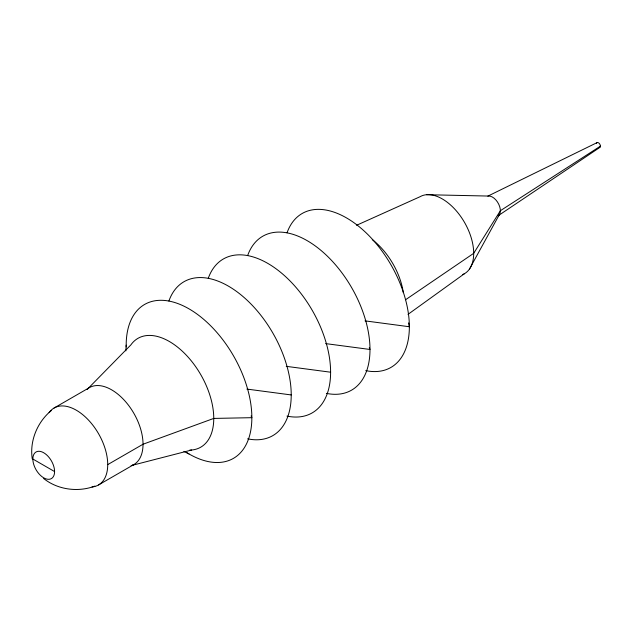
<?xml version="1.0" encoding="UTF-8"?>
<svg xmlns="http://www.w3.org/2000/svg" width="632" height="632" viewBox="0 0 632 632"><rect width="100%" height="100%" fill="white"/><g stroke="black" fill="none" stroke-linecap="round" stroke-linejoin="round"><path stroke-width="0.95" d="M125.855 350.871L126.187 345.135M469.481 269.042L499.32 214.643M87.145 389.47L130.856 344.914A62.829 36.277 60 0 1 201.482 375.929A62.829 36.277 60 0 1 189.695 450.126M51.263 410.61C37.351 421.994 29.514 440.923 32.24 458.793M408.003 314.373L464.488 273.672M405.547 299.758L473.692 253.329L500.37 210.717L600.4 146.166M599.823 147.438L498.071 215.804A11.107 6.415 60 0 0 498.751 204.262A11.107 6.415 60 0 0 488.591 196.062L426.568 194.711M54.099 408.003L89.404 387.621A44.43 25.651 60 0 1 134.64 414.711A44.43 25.651 60 0 1 132.112 465.421M107.724 464.615L143.03 444.233L213.758 418.423L251.852 417.681L251.141 415.896M98.521 484.957L133.834 464.575M487.841 196.133L597.05 142.627M356.567 225.284L420.059 196.718A44.43 25.651 60 0 1 465.302 223.807A44.43 25.651 60 0 1 462.774 274.517M94.855 486.111C78.036 492.462 57.725 489.792 43.616 478.487M131.101 465.61L191.543 450.031M365.012 320.866L409.37 326.744L408.564 322.905M325.63 343.603L369.989 349.472L369.278 347.687M286.257 366.339L330.607 372.209M246.875 389.075L291.226 394.945M183.88 451.382L189.015 453.958M32.856 459.022A15.366 8.872 60 0 0 49.154 479.293A15.366 8.872 60 0 0 49.154 457.568A15.366 8.872 60 0 0 32.856 459.022L54.581 471.567M49.106 412.633A44.43 25.651 60 0 1 98.521 433.655A44.43 25.651 60 0 1 92.019 486.964M126.21 346.936A88.859 51.303 60 0 1 188.763 308.708A88.859 51.303 60 0 1 251.844 418.874A88.859 51.303 60 0 1 186.685 452.559M168.894 301.022A88.859 51.303 60 0 1 273.19 333.657A88.859 51.303 60 0 1 247.602 438.837M208.276 278.285A88.859 51.303 60 0 1 312.571 310.92A88.859 51.303 60 0 1 286.983 416.101M247.657 255.549A88.859 51.303 60 0 1 351.953 288.184A88.859 51.303 60 0 1 326.365 393.365M287.039 232.813A88.859 51.303 60 0 1 391.327 265.448A88.859 51.303 60 0 1 365.738 370.628M372.28 239.623A53.317 30.778 60 0 1 403.311 292.648M596.537 143.353A2.773 1.604 60 0 1 599.634 143.922A2.773 1.604 60 0 1 599.42 147.564"/></g></svg>
